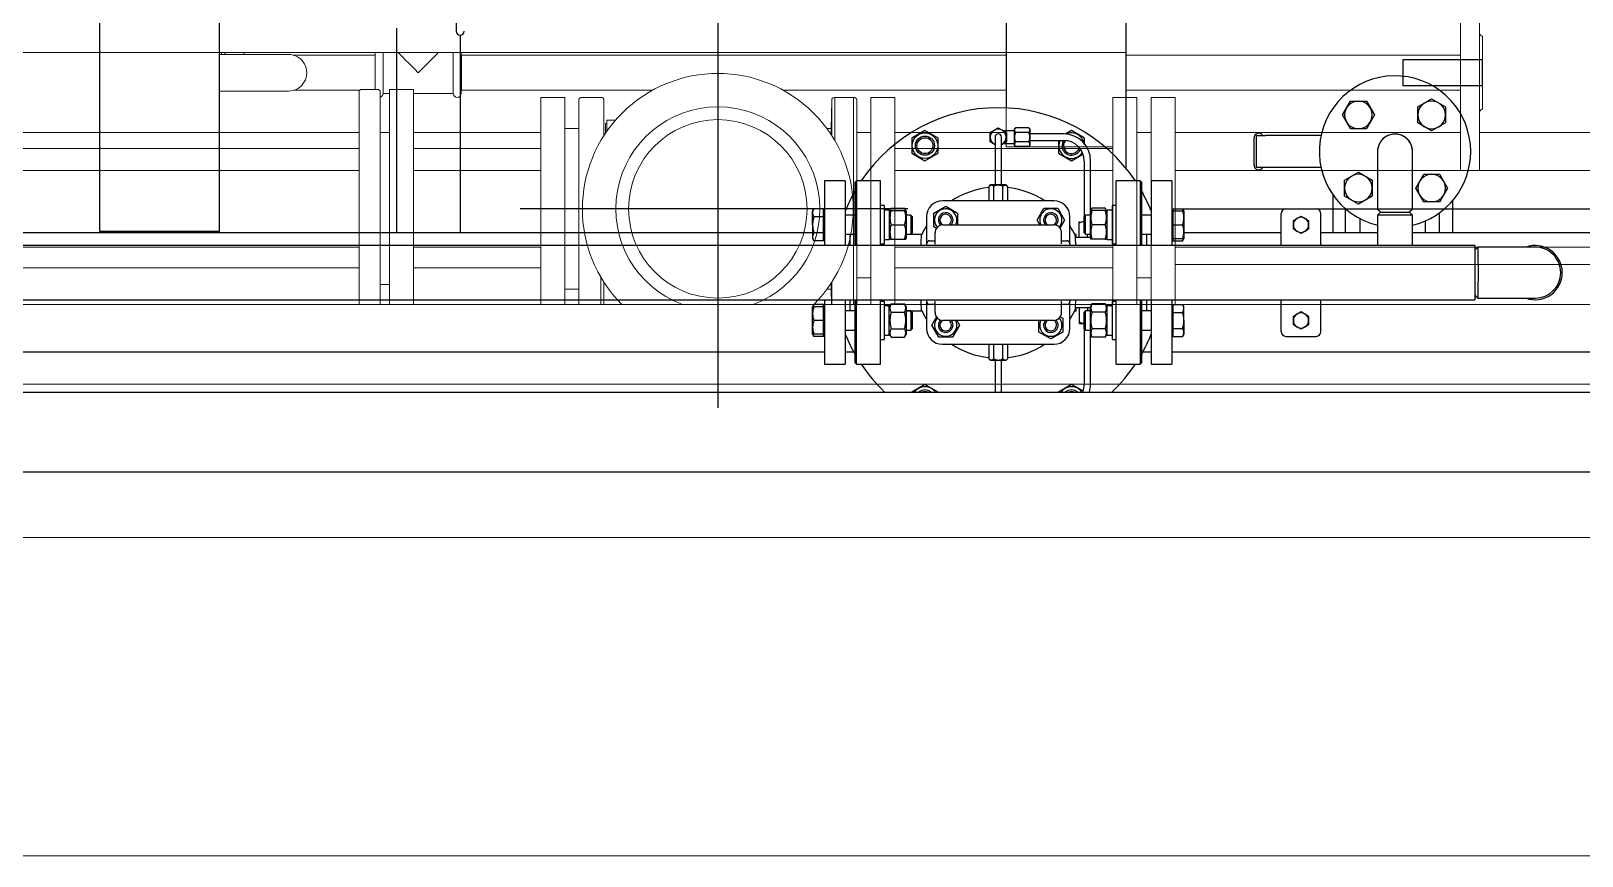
# Model space of a CAD drawing. Extents: x -681219 to -550379, y -242630 to -158199.
# Drawn here: x -642582 to -641609, y -222817 to -222299 of the extents above; entities that cross this region are included whole.
import ezdxf
from ezdxf.lldxf.tags import DXFTag

# ---------------------------------------------------------------- set-up
doc = ezdxf.new("R2010")
doc.units = 0
doc.header["$LTSCALE"] = 1000
doc.linetypes.add('DASHED2', pattern=[9.525, 6.35, -3.175])
doc.layers.get('0').update_dxf_attribs({"linetype": 'CONTINUOUS'})
for name, color, linetype in [('11020100978', 7, 'CONTINUOUS'), ('AAC0603001', 7, 'CONTINUOUS'), ('center', 253, 'CENTER2'), ('FAA01201', 7, 'CONTINUOUS'), ('GAB01201', 7, 'CONTINUOUS'), ('GAE01201', 7, 'CONTINUOUS'), ('GBA02501', 7, 'CONTINUOUS'), ('interface', 251, 'DASHED2'), ('JX00003859', 7, 'CONTINUOUS'), ('MYGL00710003', 7, 'CONTINUOUS'), ('MYGL00710020', 7, 'CONTINUOUS'), ('MYGL00710021', 7, 'CONTINUOUS'), ('MYGL00710025', 7, 'CONTINUOUS'), ('MYGL00710040', 7, 'CONTINUOUS'), ('MYGL00710041', 7, 'CONTINUOUS'), ('MYGL011009251', 7, 'CONTINUOUS'), ('MYGL01110016', 7, 'CONTINUOUS'), ('MYGL151001401', 7, 'CONTINUOUS'), ('S01010201512', 7, 'CONTINUOUS'), ('S01021002502', 7, 'CONTINUOUS'), ('S02010101', 7, 'CONTINUOUS'), ('S02010301', 7, 'CONTINUOUS'), ('S02020102', 7, 'CONTINUOUS'), ('S02020303', 7, 'CONTINUOUS')]:
    doc.layers.add(name, color=color, linetype=linetype)
doc.layers.add('famsun', color=7, linetype='CONTINUOUS', lineweight=0)
tags = doc.linetypes.add('CENTER2', pattern=[28.575, 19.05, -3.175, 3.175, -3.175]).pattern_tags.tags
tags[10:11] = [DXFTag(74, 4), DXFTag(75, 0), DXFTag(340, '0'), DXFTag(46, 0.0), DXFTag(50, 0.0), DXFTag(44, 0.0), DXFTag(45, 0.0)]
tags[8:9] = [DXFTag(74, 4), DXFTag(75, 0), DXFTag(340, '0'), DXFTag(46, 0.0), DXFTag(50, 0.0), DXFTag(44, 0.0), DXFTag(45, 0.0)]
tags[6:7] = [DXFTag(74, 4), DXFTag(75, 0), DXFTag(340, '0'), DXFTag(46, 0.0), DXFTag(50, 0.0), DXFTag(44, 0.0), DXFTag(45, 0.0)]
tags[4:5] = [DXFTag(74, 4), DXFTag(75, 0), DXFTag(340, '0'), DXFTag(46, 0.0), DXFTag(50, 0.0), DXFTag(44, 0.0), DXFTag(45, 0.0)]

# ---------------------------------------------------------------- blocks, each defined once
blk = doc.blocks.new('MYGL007B0001XY_A-MYGL165_1_V_1', base_point=(16242.13, -1235.9))
at = {"color": 0, "linetype": 'ByBlock', "lineweight": -2}
for p, q in [((14640.13, -1541.9), (14640.13, -1432.9)), ((14652.13, -1541.9), (14652.13, -1432.9)), ((14862.13, -1467.83), (14862.13, -1445.83)), ((14638.13, -1503.4), (14638.13, -1457.4)), ((14862.13, -1469.4), (14652.13, -1469.4)), ((14862.13, -1495.9), (14862.13, -1467.83)), ((14862.13, -1467.83), (16040.13, -1467.83)), ((14937.13, -1526.9), (14937.13, -1467.83)), ((15279.13, -1469.4), (14937.13, -1469.4)), ((15278.93, -1469.4), (15278.93, -1491.4)), ((15279.13, -1493.4), (15279.13, -1467.83)), ((15284.13, -1467.83), (15284.13, -1493.4)), ((15328.13, -1493.4), (15328.13, -1467.83)), ((15333.13, -1490.9), (15333.13, -1467.83)), ((15384.92, -1469.4), (15333.13, -1469.4)), ((15431.13, -1468.99), (15387.63, -1468.99)), ((15415.63, -1467.83), (15415.63, -1468.99)), ((15427.63, -1467.83), (15427.63, -1468.99)), ((15429.63, -1468.99), (15429.63, -1468.11)), ((15429.63, -1468.11), (15429.63, -1468.99)), ((15279.13, -1470.93), (15278.93, -1470.93)), ((14652.13, -1491.4), (14862.13, -1491.4)), ((14831.13, -1625.9), (14831.13, -1495.9)), ((14846.13, -1495.9), (14831.13, -1495.9)), ((14846.13, -1625.9), (14846.13, -1495.9)), ((14855.13, -1495.9), (14855.13, -1625.9)), ((14870.13, -1495.9), (14855.13, -1495.9)), ((14870.13, -1495.9), (14870.13, -1625.9)), ((14937.13, -1491.4), (15077.21, -1491.4)), ((15007.13, -1625.9), (15007.13, -1495.9)), ((15022.13, -1495.9), (15007.13, -1495.9)), ((15022.13, -1625.9), (15022.13, -1495.9)), ((15030.93, -1497.53), (15030.93, -1625.9)), ((15032.89, -1625.9), (15032.89, -1495.9)), ((15044.66, -1495.9), (15032.89, -1495.9)), ((15044.66, -1523.14), (15044.66, -1495.9)), ((15046.66, -1519.88), (15046.66, -1497.86)), ((15046.97, -1515.54), (15046.66, -1497.86)), ((15159.05, -1491.4), (15279.13, -1491.4)), ((15189.6, -1497.86), (15189.6, -1519.88)), ((15203.36, -1495.9), (15191.59, -1495.9)), ((15205.33, -1625.9), (15205.33, -1497.53)), ((15214.13, -1495.9), (15214.13, -1625.9)), ((15229.13, -1495.9), (15214.13, -1495.9)), ((15229.13, -1495.9), (15229.13, -1625.9)), ((15279.13, -1489.86), (15278.93, -1489.86)), ((15284.13, -1493.4), (15309.13, -1493.4)), ((15309.13, -1625.9), (15309.13, -1490.9)), ((15324.13, -1490.9), (15309.13, -1490.9)), ((15324.13, -1625.9), (15324.13, -1490.9)), ((15324.13, -1493.4), (15328.13, -1493.4)), ((15331.13, -1490.9), (15330.13, -1491.9)), ((15330.13, -1491.9), (15330.13, -1625.9)), ((15342.13, -1490.9), (15331.13, -1490.9)), ((15343.13, -1491.9), (15342.13, -1490.9)), ((15342.63, -1491.4), (15384.3, -1491.4)), ((15343.13, -1625.9), (15343.13, -1491.9)), ((15387.63, -1491.99), (15431.13, -1491.99)), ((14640.13, -1517.9), (14502.13, -1517.9)), ((14831.13, -1517.9), (14652.13, -1517.9)), ((14855.13, -1517.9), (14846.13, -1517.9)), ((15007.13, -1517.9), (14937.13, -1517.9)), ((15030.93, -1517.9), (15022.13, -1517.9)), ((15046.93, -1519.47), (15046.93, -1515.54)), ((15049.65, -1515.54), (15046.93, -1515.54)), ((15187.8, -1510.17), (15182.31, -1510.17)), ((15187.8, -1516.85), (15187.55, -1516.85)), ((15187.8, -1517.2), (15187.8, -1510.17)), ((15188.6, -1512.29), (15187.8, -1512.29)), ((15188.6, -1512.29), (15188.6, -1518.37)), ((15214.13, -1515.54), (15205.33, -1515.54)), ((15309.13, -1517.9), (15229.13, -1517.9)), ((15330.13, -1517.9), (15324.13, -1517.9)), ((15940.63, -1517.9), (15343.13, -1517.9)), ((14870.13, -1526.9), (14937.13, -1526.9)), ((15007.13, -1527.9), (14870.13, -1527.9)), ((15309.13, -1527.9), (15229.13, -1527.9)), ((15940.63, -1527.9), (15343.13, -1527.9)), ((14831.13, -1541.9), (14502.13, -1541.9)), ((15007.13, -1541.9), (14870.13, -1541.9)), ((15309.13, -1541.9), (15229.13, -1541.9)), ((15940.63, -1541.9), (15343.13, -1541.9)), ((14502.13, -1589.9), (14831.13, -1589.9)), ((14870.13, -1589.9), (15007.13, -1589.9)), ((15229.13, -1589.9), (15309.13, -1589.9)), ((15343.13, -1589.9), (15929.29, -1589.9)), ((14502.13, -1600.9), (14831.13, -1600.9)), ((15007.13, -1602.9), (14870.13, -1602.9)), ((15309.13, -1602.9), (15229.13, -1602.9)), ((15928.63, -1602.9), (15343.13, -1602.9)), ((14846.13, -1609.25), (14855.13, -1609.25)), ((15022.13, -1609.25), (15030.93, -1609.25)), ((15046.66, -1625.9), (15046.66, -1611.91)), ((15046.93, -1616.25), (15046.93, -1612.32)), ((15189.6, -1611.91), (15189.6, -1625.9)), ((15191.59, -1608.65), (15191.59, -1625.9)), ((15324.13, -1613.29), (15330.13, -1613.29)), ((15046.8, -1625.9), (15046.97, -1616.25)), ((15046.93, -1616.25), (15049.65, -1616.25)), ((15205.33, -1616.25), (15214.13, -1616.25)), ((14502.13, -1625.9), (17982.13, -1625.9)), ((14502.13, -1675.9), (17982.13, -1675.9))]:
    blk.add_line(p, q, dxfattribs=at)
blk.add_circle((15118.13, -1565.9), 56, dxfattribs=at)
for centre, radius, start, end in [((14638.13, -1455.4), 2, 270, 0), ((15387.63, -1480.49), 11.5, 89.99998, 270.00002), ((15118.13, -1565.9), 85, 315.09913, 224.90087), ((15032.89, -1497.9), 2, 90, 169.3261), ((15044.66, -1497.9), 2, 1, 90), ((15191.59, -1497.9), 2, 90, 179), ((15203.36, -1497.9), 2, 10.6739, 90), ((15281.63, -1493.4), 2.5, 180, 0), ((15330.63, -1493.4), 2.5, 180, 258.46304), ((14638.13, -1505.4), 2, 0, 90), ((15118.13, -1565.9), 64, 290.36413, 249.63586)]:
    blk.add_arc(centre, radius, start, end, dxfattribs=at)
for major_axis, start_param, end_param in [((13, -13), 3.398897, 4.712913), ((-13, -13), 1.570272, 2.884288)]:
    blk.add_ellipse((15306.13, -1480.4), major_axis=major_axis, ratio=0.000524, start_param=start_param, end_param=end_param, dxfattribs=at)
at = {"layer": 'center', "ltscale": 1.708984}
for p, q in [((15118.13, -1446.62), (15118.13, -1690.79)), ((14998.81, -1565.9), (15242.1, -1565.9))]:
    blk.add_line(p, q, dxfattribs=at)
at = {"layer": 'center', "ltscale": 2.741907}
blk.add_line((14831.13, -1565.9), (14439.38, -1565.9), dxfattribs=at)
at = {"layer": 'interface', "ltscale": 0.367437}
blk.add_lwpolyline([(14638.13, -1472.4), (14688.13, -1472.4), (14688.13, -1488.4), (14638.13, -1488.4)], close=True, dxfattribs=at)
blk = doc.blocks.new('SJGL165-F')
at = {"layer": '11020100978', "color": 7, "linetype": 'Continuous'}
for p, q in [((21000.39, -4941.87), (21005.39, -4933.2)), ((21005.39, -4933.2), (21010.4, -4933.2)), ((21010.4, -4933.2), (21015.41, -4933.2)), ((21015.41, -4933.2), (21020.42, -4941.87)), ((21047.69, -4936.86), (21056.36, -4931.86)), ((21056.36, -4931.86), (21065.04, -4936.86)), ((21005.39, -4950.54), (21000.39, -4941.87)), ((21020.42, -4941.87), (21015.41, -4950.54)), ((21047.69, -4941.87), (21047.69, -4936.86)), ((21047.69, -4946.88), (21047.69, -4941.87)), ((21065.04, -4936.86), (21065.04, -4941.87)), ((21065.04, -4941.87), (21065.04, -4946.88)), ((21010.4, -4950.54), (21005.39, -4950.54)), ((21015.41, -4950.54), (21010.4, -4950.54)), ((21056.36, -4951.89), (21047.69, -4946.88)), ((21065.04, -4946.88), (21056.36, -4951.89)), ((21001.73, -4982.83), (21010.4, -4977.82)), ((21001.73, -4987.83), (21001.73, -4982.83)), ((21010.4, -4977.82), (21019.07, -4982.83)), ((21019.07, -4982.83), (21019.07, -4987.83)), ((21046.35, -4987.83), (21051.36, -4979.16)), ((21051.36, -4979.16), (21056.36, -4979.16)), ((21056.36, -4979.16), (21061.37, -4979.16)), ((21061.37, -4979.16), (21066.38, -4987.83)), ((21001.73, -4992.84), (21001.73, -4987.83)), ((21010.4, -4997.85), (21001.73, -4992.84)), ((21019.07, -4992.84), (21010.4, -4997.85)), ((21019.07, -4987.83), (21019.07, -4992.84)), ((21051.36, -4996.51), (21046.35, -4987.83)), ((21066.38, -4987.83), (21061.37, -4996.51)), ((20668.66, -5000.79), (20667.88, -5002.13)), ((20667.88, -5010.8), (20667.88, -5002.13)), ((20674.78, -5000.79), (20668.66, -5000.79)), ((20674.78, -5005.79), (20674.78, -5000.79)), ((20675.38, -5002.5), (20674.78, -5002.5)), ((20893.98, -5002.5), (20893.38, -5002.5)), ((20893.98, -5000.79), (20900.11, -5000.79)), ((20893.98, -5000.79), (20893.98, -5002.13)), ((20893.98, -5002.13), (20900.11, -5002.13)), ((20893.98, -5002.13), (20893.98, -5010.8)), ((20900.88, -5002.13), (20900.11, -5000.79)), ((20900.11, -5002.13), (20900.88, -5002.13)), ((20900.88, -5002.13), (20900.88, -5019.47)), ((21056.36, -4996.51), (21051.36, -4996.51)), ((21061.37, -4996.51), (21056.36, -4996.51)), ((20667.88, -5010.8), (20667.88, -5019.47)), ((20674.78, -5005.79), (20668.66, -5005.79)), ((20674.78, -5015.81), (20674.78, -5005.79)), ((20694.38, -5004.8), (20688.38, -5004.8)), ((20729.54, -5004.8), (20726.78, -5004.8)), ((20729.54, -5004.8), (20729.54, -5016.8)), ((20730.38, -5005.64), (20729.54, -5004.8)), ((20730.38, -5005.64), (20730.38, -5015.96)), ((20839.22, -5004.8), (20838.38, -5005.64)), ((20838.38, -5015.96), (20838.38, -5005.64)), ((20839.22, -5016.8), (20839.22, -5004.8)), ((20841.98, -5004.8), (20839.22, -5004.8)), ((20880.38, -5004.8), (20874.38, -5004.8)), ((20893.98, -5010.8), (20900.11, -5010.8)), ((20893.98, -5010.8), (20893.98, -5019.47)), ((20667.88, -5019.47), (20668.66, -5020.82)), ((20674.78, -5015.81), (20668.66, -5015.81)), ((20674.78, -5020.82), (20668.66, -5020.82)), ((20674.78, -5020.82), (20674.78, -5015.81)), ((20674.78, -5019.1), (20675.38, -5019.1)), ((20688.38, -5016.8), (20694.38, -5016.8)), ((20726.78, -5016.8), (20729.54, -5016.8)), ((20729.54, -5016.8), (20730.38, -5015.96)), ((20838.38, -5015.96), (20839.22, -5016.8)), ((20839.22, -5016.8), (20841.98, -5016.8)), ((20874.38, -5016.8), (20880.38, -5016.8)), ((20893.38, -5019.1), (20893.98, -5019.1)), ((20893.98, -5019.47), (20893.98, -5020.82)), ((20893.98, -5019.47), (20900.11, -5019.47)), ((20893.98, -5020.82), (20900.11, -5020.82)), ((20900.11, -5020.82), (20900.88, -5019.47)), ((20900.88, -5019.47), (20900.11, -5019.47)), ((20668.66, -5060.89), (20667.88, -5062.23)), ((20674.78, -5060.89), (20668.66, -5060.89)), ((20674.78, -5062.23), (20674.78, -5060.89)), ((20893.98, -5060.89), (20900.11, -5060.89)), ((20893.98, -5060.89), (20893.98, -5065.9)), ((20900.88, -5062.23), (20900.11, -5060.89)), ((20667.88, -5079.58), (20667.88, -5062.23)), ((20667.88, -5062.23), (20668.66, -5062.23)), ((20674.78, -5062.23), (20668.66, -5062.23)), ((20674.78, -5070.9), (20668.66, -5070.9)), ((20674.78, -5070.9), (20674.78, -5062.23)), ((20675.38, -5062.6), (20674.78, -5062.6)), ((20674.78, -5079.58), (20674.78, -5070.9)), ((20694.38, -5064.9), (20688.38, -5064.9)), ((20729.54, -5064.9), (20726.78, -5064.9)), ((20729.54, -5064.9), (20729.54, -5076.9)), ((20730.38, -5065.74), (20729.54, -5064.9)), ((20730.38, -5065.74), (20730.38, -5076.06)), ((20839.22, -5064.9), (20838.38, -5065.74)), ((20838.38, -5076.06), (20838.38, -5065.74)), ((20839.22, -5076.9), (20839.22, -5064.9)), ((20841.98, -5064.9), (20839.22, -5064.9)), ((20880.38, -5064.9), (20874.38, -5064.9)), ((20893.98, -5062.6), (20893.38, -5062.6)), ((20893.98, -5065.9), (20900.11, -5065.9)), ((20893.98, -5065.9), (20893.98, -5075.91)), ((20900.88, -5070.9), (20900.88, -5062.23)), ((20900.88, -5070.9), (20900.88, -5079.58)), ((20668.66, -5079.58), (20667.88, -5079.58)), ((20667.88, -5079.58), (20668.66, -5080.92)), ((20674.78, -5079.58), (20668.66, -5079.58)), ((20674.78, -5080.92), (20668.66, -5080.92)), ((20674.78, -5079.2), (20675.38, -5079.2)), ((20674.78, -5080.92), (20674.78, -5079.58)), ((20688.38, -5076.9), (20694.38, -5076.9)), ((20726.78, -5076.9), (20729.54, -5076.9)), ((20729.54, -5076.9), (20730.38, -5076.06)), ((20838.38, -5076.06), (20839.22, -5076.9)), ((20839.22, -5076.9), (20841.98, -5076.9)), ((20874.38, -5076.9), (20880.38, -5076.9)), ((20893.38, -5079.2), (20893.98, -5079.2)), ((20893.98, -5075.91), (20900.11, -5075.91)), ((20893.98, -5075.91), (20893.98, -5080.92)), ((20893.98, -5080.92), (20900.11, -5080.92)), ((20900.11, -5080.92), (20900.88, -5079.58))]:
    blk.add_line(p, q, dxfattribs=at)
for centre, radius, start, end in [((21010.4, -4941.87), 8.67, 90, 270), ((21010.4, -4941.87), 8.67, 270, 90), ((21056.36, -4941.87), 8.67, 0, 180), ((21056.36, -4941.87), 8.67, 180, 0), ((21010.4, -4987.83), 8.67, 0, 180), ((21056.36, -4987.83), 8.67, 90, 270), ((21056.36, -4987.83), 8.67, 270, 90), ((21010.4, -4987.83), 8.67, 180, 0), ((20672.37, -5003.29), 4.48, 146.0398, 213.95729), ((20896.39, -5003.29), 4.48, 15.21847, 33.96005), ((20888.25, -5006.46), 12.63, 339.91441, 20.08391), ((20888.25, -5015.14), 12.63, 339.91615, 20.08553), ((20672.37, -5018.31), 4.48, 146.04286, 213.96005), ((20896.39, -5018.31), 4.48, 326.0398, 344.72262), ((20672.37, -5063.39), 4.48, 146.0398, 164.72262), ((20896.39, -5063.39), 4.48, 326.04286, 33.96005), ((20680.52, -5066.57), 12.63, 159.91615, 200.08553), ((20680.52, -5075.24), 12.63, 159.91441, 200.08391), ((20672.37, -5078.42), 4.48, 195.21847, 213.96005), ((20896.39, -5078.42), 4.48, 326.0398, 33.95729)]:
    blk.add_arc(centre, radius, start, end, dxfattribs=at)
for points in [[(20668.66, -5005.79), (20668.42, -5006.6), (20668.23, -5007.42), (20667.96, -5009.1), (20667.88, -5009.95), (20667.88, -5010.8)], [(20667.88, -5010.8), (20667.88, -5011.65), (20667.96, -5012.49), (20668.22, -5014.16), (20668.42, -5014.99), (20668.66, -5015.81)], [(20900.88, -5070.9), (20900.88, -5070.06), (20900.81, -5069.2), (20900.54, -5067.53), (20900.34, -5066.71), (20900.11, -5065.9)], [(20900.11, -5075.91), (20900.34, -5075.1), (20900.54, -5074.26), (20900.81, -5072.59), (20900.88, -5071.75), (20900.88, -5070.9)]]:
    blk.add_open_spline(points, degree=3, knots=[0, 0, 0, 0, 0.5, 0.5, 1, 1, 1, 1], dxfattribs=at)
at = {"layer": 'AAC0603001', "color": 7, "linetype": 'Continuous'}
for p, q in [((20969.6, -5008.09), (20974.38, -5005.33)), ((20969.6, -5010.85), (20969.6, -5008.09)), ((20969.6, -5013.61), (20969.6, -5010.85)), ((20974.38, -5005.33), (20979.17, -5008.09)), ((20979.17, -5008.09), (20979.17, -5010.85)), ((20979.17, -5010.85), (20979.17, -5013.61)), ((20974.38, -5016.38), (20969.6, -5013.61)), ((20979.17, -5013.61), (20974.38, -5016.38)), ((20969.6, -5068.09), (20974.38, -5065.33)), ((20969.6, -5070.85), (20969.6, -5068.09)), ((20969.6, -5073.61), (20969.6, -5070.85)), ((20974.38, -5065.33), (20979.17, -5068.09)), ((20979.17, -5068.09), (20979.17, -5070.85)), ((20979.17, -5070.85), (20979.17, -5073.61)), ((20974.38, -5076.38), (20969.6, -5073.61)), ((20979.17, -5073.61), (20974.38, -5076.38))]:
    blk.add_line(p, q, dxfattribs=at)
for centre, start, end in [((20974.38, -5010.85), 0, 180), ((20974.38, -5010.85), 180, 0), ((20974.38, -5070.85), 0, 180), ((20974.38, -5070.85), 180, 0)]:
    blk.add_arc(centre, 4.78, start, end, dxfattribs=at)
at = {"layer": 'FAA01201', "color": 7, "linetype": 'Continuous'}
for p, q in [((20716.39, -5001.8), (20715.98, -5002.5)), ((20717.19, -5000.41), (20716.39, -5001.8)), ((20717.19, -5001.8), (20716.39, -5001.8)), ((20717.19, -5000.41), (20725.57, -5000.41)), ((20717.19, -5001.8), (20725.57, -5001.8)), ((20726.38, -5001.8), (20725.57, -5000.41)), ((20725.57, -5001.8), (20726.38, -5001.8)), ((20726.78, -5002.5), (20726.38, -5001.8)), ((20726.78, -5019.1), (20726.78, -5002.5)), ((20842.39, -5001.8), (20841.98, -5002.5)), ((20841.98, -5002.5), (20841.98, -5019.1)), ((20843.19, -5000.41), (20842.39, -5001.8)), ((20843.19, -5001.8), (20842.39, -5001.8)), ((20851.57, -5000.41), (20843.19, -5000.41)), ((20851.57, -5001.8), (20843.19, -5001.8)), ((20852.38, -5001.8), (20851.57, -5000.41)), ((20851.57, -5001.8), (20852.38, -5001.8)), ((20852.78, -5002.5), (20852.38, -5001.8)), ((20717.19, -5010.8), (20725.57, -5010.8)), ((20851.57, -5010.8), (20843.19, -5010.8)), ((20715.98, -5019.1), (20716.39, -5019.8)), ((20716.39, -5019.8), (20717.19, -5019.8)), ((20717.19, -5019.8), (20725.57, -5019.8)), ((20725.57, -5019.8), (20726.38, -5019.8)), ((20726.38, -5019.8), (20726.78, -5019.1)), ((20841.98, -5019.1), (20842.39, -5019.8)), ((20843.19, -5019.8), (20842.39, -5019.8)), ((20851.57, -5019.8), (20843.19, -5019.8)), ((20851.57, -5019.8), (20852.38, -5019.8)), ((20852.38, -5019.8), (20852.78, -5019.1)), ((20717.19, -5060.51), (20715.98, -5062.6)), ((20717.19, -5060.51), (20725.57, -5060.51)), ((20726.78, -5062.6), (20725.57, -5060.51)), ((20843.19, -5060.51), (20841.98, -5062.6)), ((20851.57, -5060.51), (20843.19, -5060.51)), ((20852.78, -5062.6), (20851.57, -5060.51)), ((20717.19, -5065.71), (20725.57, -5065.71)), ((20726.78, -5079.2), (20726.78, -5062.6)), ((20841.98, -5062.6), (20841.98, -5079.2)), ((20851.57, -5065.71), (20843.19, -5065.71)), ((20715.98, -5079.2), (20717.19, -5081.3)), ((20717.19, -5076.1), (20725.57, -5076.1)), ((20725.57, -5081.3), (20726.78, -5079.2)), ((20841.98, -5079.2), (20843.19, -5081.3)), ((20851.57, -5076.1), (20843.19, -5076.1)), ((20851.57, -5081.3), (20852.78, -5079.2)), ((20717.19, -5081.3), (20725.57, -5081.3)), ((20851.57, -5081.3), (20843.19, -5081.3))]:
    blk.add_line(p, q, dxfattribs=at)
for centre, radius, start, end in [((20729.5, -5006.3), 13.1, 159.91615, 200.08553), ((20721.05, -5003.01), 4.65, 146.0398, 167.32467), ((20721.72, -5003.01), 4.65, 15.21847, 33.96005), ((20713.27, -5006.3), 13.1, 339.91441, 20.08391), ((20855.5, -5006.3), 13.1, 159.91615, 200.08553), ((20847.05, -5003.01), 4.65, 146.0398, 167.32467), ((20847.72, -5003.01), 4.65, 15.21847, 33.96005), ((20839.27, -5006.3), 13.1, 339.91441, 20.08391), ((20729.5, -5015.3), 13.1, 159.91441, 200.08391), ((20713.27, -5015.3), 13.1, 339.91615, 20.08553), ((20855.5, -5015.3), 13.1, 159.91441, 200.08391), ((20839.27, -5015.3), 13.1, 339.91615, 20.08553), ((20721.05, -5063.11), 4.65, 146.0398, 213.95729), ((20721.72, -5063.11), 4.65, 326.04286, 33.96005), ((20847.05, -5063.11), 4.65, 146.0398, 213.95729), ((20847.72, -5063.11), 4.65, 326.04286, 33.96005), ((20721.05, -5078.7), 4.65, 146.04286, 213.96005), ((20721.72, -5078.7), 4.65, 326.0398, 33.95729), ((20847.05, -5078.7), 4.65, 146.04286, 213.96005), ((20847.72, -5078.7), 4.65, 326.0398, 33.95729)]:
    blk.add_arc(centre, radius, start, end, dxfattribs=at)
for points, knots in [([(20717.19, -5065.71), (20716.95, -5066.55), (20716.75, -5067.4), (20716.53, -5068.7), (20716.48, -5069.14), (20716.41, -5070.02), (20716.39, -5070.46), (20716.39, -5071.78), (20716.46, -5072.65), (20716.74, -5074.39), (20716.95, -5075.26), (20717.19, -5076.1)], [0, 0, 0, 0, 0.25, 0.25, 0.375, 0.375, 0.5, 0.5, 0.75, 0.75, 1, 1, 1, 1]), ([(20725.57, -5076.1), (20725.82, -5075.26), (20726.02, -5074.39), (20726.3, -5072.65), (20726.38, -5071.78), (20726.38, -5070.46), (20726.36, -5070.02), (20726.29, -5069.14), (20726.23, -5068.7), (20726.02, -5067.4), (20725.82, -5066.55), (20725.57, -5065.71)], [0, 0, 0, 0, 0.25, 0.25, 0.5, 0.5, 0.625, 0.625, 0.75, 0.75, 1, 1, 1, 1]), ([(20843.19, -5065.71), (20842.95, -5066.55), (20842.75, -5067.4), (20842.53, -5068.7), (20842.48, -5069.14), (20842.41, -5070.02), (20842.39, -5070.46), (20842.39, -5071.78), (20842.46, -5072.65), (20842.74, -5074.39), (20842.95, -5075.26), (20843.19, -5076.1)], [0, 0, 0, 0, 0.25, 0.25, 0.375, 0.375, 0.5, 0.5, 0.75, 0.75, 1, 1, 1, 1]), ([(20851.57, -5076.1), (20851.82, -5075.26), (20852.02, -5074.39), (20852.3, -5072.65), (20852.38, -5071.78), (20852.38, -5070.46), (20852.36, -5070.02), (20852.29, -5069.14), (20852.23, -5068.7), (20852.02, -5067.4), (20851.82, -5066.55), (20851.57, -5065.71)], [0, 0, 0, 0, 0.25, 0.25, 0.5, 0.5, 0.625, 0.625, 0.75, 0.75, 1, 1, 1, 1])]:
    blk.add_open_spline(points, degree=3, knots=knots, dxfattribs=at)
at = {"layer": 'GAB01201', "color": 7, "linetype": 'Continuous'}
for p, q in [((20712.88, -4998.8), (20710.38, -4998.8)), ((20712.88, -5022.8), (20712.88, -4998.8)), ((20855.88, -4998.8), (20855.88, -5022.8)), ((20858.38, -4998.8), (20855.88, -4998.8)), ((20710.38, -5022.8), (20712.88, -5022.8)), ((20855.88, -5022.8), (20858.38, -5022.8)), ((20712.88, -5058.9), (20710.38, -5058.9)), ((20712.88, -5082.9), (20712.88, -5058.9)), ((20855.88, -5058.9), (20855.88, -5082.9)), ((20858.38, -5058.9), (20855.88, -5058.9)), ((20710.38, -5082.9), (20712.88, -5082.9)), ((20855.88, -5082.9), (20858.38, -5082.9))]:
    blk.add_line(p, q, dxfattribs=at)
at = {"layer": 'GAE01201', "color": 7, "linetype": 'Continuous'}
for p, q in [((20715.98, -5001.6), (20712.88, -5001.6)), ((20715.98, -5001.6), (20715.98, -5020)), ((20852.78, -5020), (20852.78, -5001.6)), ((20855.88, -5001.6), (20852.78, -5001.6)), ((20712.88, -5020), (20715.98, -5020)), ((20852.78, -5020), (20855.88, -5020)), ((20713.34, -5061.7), (20712.88, -5061.7)), ((20715.98, -5061.7), (20715.53, -5061.7)), ((20715.98, -5061.72), (20715.98, -5061.7)), ((20715.98, -5061.72), (20715.98, -5062.09)), ((20715.98, -5080.1), (20715.98, -5062.09)), ((20852.78, -5080.1), (20852.78, -5061.7)), ((20853.24, -5061.7), (20852.78, -5061.7)), ((20855.88, -5061.7), (20855.43, -5061.7)), ((20712.88, -5080.1), (20715.98, -5080.1)), ((20852.78, -5080.1), (20855.88, -5080.1))]:
    blk.add_line(p, q, dxfattribs=at)
for centre, start, end in [((20713.34, -5070.9), 73.28505, 90), ((20715.53, -5070.9), 87.17153, 96.84202), ((20853.24, -5070.9), 73.28505, 90), ((20855.43, -5070.9), 87.17153, 96.84202)]:
    blk.add_arc(centre, 9.2, start, end, dxfattribs=at)
at = {"layer": 'GBA02501', "color": 7, "linetype": 'Continuous'}
for p, q in [((20691.38, -5023.85), (20691.38, -5016.8)), ((20691.38, -5064.81), (20691.38, -5057.85))]:
    blk.add_line(p, q, dxfattribs=at)
at = {"layer": 'JX00003859', "color": 7, "linetype": 'Continuous'}
for p, q in [((21022.38, -4964.91), (21022.38, -5000.86)), ((21044.38, -5000.84), (21044.38, -4964.91)), ((21024.38, -5002.85), (21042.38, -5002.85)), ((21024.38, -5002.85), (21042.38, -5002.85)), ((21022.38, -5004.87), (21022.38, -5023.85)), ((21044.38, -5023.85), (21044.38, -5004.85))]:
    blk.add_line(p, q, dxfattribs=at)
blk.add_arc((21033.38, -4964.91), 11, 0.34408, 181.22844, dxfattribs=at)
for points, knots in [([(21022.38, -5000.85), (21022.38, -5000.85), (21022.37, -5000.84), (21022.87, -5000.83), (21024.86, -5000.79), (21027.18, -5000.78), (21029.09, -5000.77), (21031.17, -5000.77), (21034.01, -5000.77), (21037.58, -5000.77), (21041.25, -5000.78), (21043.77, -5000.81), (21044.37, -5000.84), (21044.38, -5000.85)], [0.4977009, 0.4977009, 0.4977009, 0.4977009, 0.4998544, 0.5563683, 0.6247511, 0.6559014, 0.687489, 0.7189922, 0.750173, 0.8113185, 0.8733348, 0.9362286, 1, 1, 1, 1]), ([(21044.38, -5004.85), (21044.35, -5004.83), (21043.76, -5004.8), (21041.34, -5004.76), (21038.27, -5004.73), (21035.52, -5004.72), (21032.75, -5004.71), (21029.16, -5004.72), (21025.43, -5004.76), (21023.29, -5004.8), (21022.54, -5004.83), (21022.41, -5004.84), (21022.39, -5004.85)], [0.5016958, 0.5016958, 0.5016958, 0.5016958, 0.5620355, 0.6242477, 0.6864173, 0.7183732, 0.7489226, 0.8069113, 0.8743347, 0.9370452, 0.9719517, 0.9932853, 0.9932853, 0.9932853, 0.9932853])]:
    blk.add_open_spline(points, degree=3, knots=knots, dxfattribs=at)
for points in [[(21022.38, -5000.85), (21023.05, -5001.52), (21023.72, -5002.19), (21024.38, -5002.85)], [(21024.38, -5002.85), (21023.72, -5003.52), (21023.05, -5004.19), (21022.38, -5004.85)], [(21042.38, -5002.85), (21043.05, -5002.19), (21043.72, -5001.52), (21044.38, -5000.85)], [(21044.38, -5004.85), (21043.72, -5004.19), (21043.05, -5003.52), (21042.38, -5002.85)]]:
    blk.add_open_spline(points, degree=3, dxfattribs=at)
at = {"layer": 'MYGL00710003', "color": 7, "linetype": 'Continuous'}
for p, q in [((17744.38, -5115.85), (21224.38, -5115.85)), ((17744.38, -5165.85), (21224.38, -5165.85))]:
    blk.add_line(p, q, dxfattribs=at)
at = {"layer": 'MYGL00710020', "color": 7, "linetype": 'Continuous'}
for p, q in [((20789.38, -4460.92), (20789.38, -4937.47)), ((20864.38, -4564.46), (20864.38, -4975.18)), ((20220.38, -4807.35), (20220.38, -5014.85)), ((20295.38, -4807.35), (20295.38, -5014.85)), ((20220.38, -5014.85), (20295.38, -5014.85)), ((20288.38, -5014.85), (20288.38, -5015.85)), ((20295.38, -5014.85), (20295.38, -5015.85))]:
    blk.add_line(p, q, dxfattribs=at)
at = {"layer": 'MYGL00710021', "color": 7, "linetype": 'Continuous'}
for p, q in [((20667.88, -5015.85), (20100.88, -5015.85)), ((20961.88, -5015.85), (20900.88, -5015.85)), ((21022.38, -5015.85), (20986.88, -5015.85)), ((21224.38, -5015.85), (21044.38, -5015.85)), ((20675.38, -5090.85), (20093.38, -5090.85)), ((20693.76, -5090.85), (20688.38, -5090.85)), ((20880.38, -5090.85), (20875, -5090.85)), ((21224.38, -5090.85), (20893.38, -5090.85))]:
    blk.add_line(p, q, dxfattribs=at)
at = {"layer": 'MYGL00710025', "color": 7, "linetype": 'Continuous'}
for p, q in [((20964.88, -5000.85), (20983.88, -5000.85)), ((20961.88, -5021.8), (20961.88, -5003.85)), ((20986.88, -5021.8), (20986.88, -5003.85)), ((20961.88, -5023.85), (20961.88, -5021.8)), ((20986.88, -5023.85), (20986.88, -5021.8)), ((20961.88, -5059.9), (20961.88, -5057.85)), ((20961.88, -5077.85), (20961.88, -5059.9)), ((20986.88, -5059.9), (20986.88, -5057.85)), ((20986.88, -5077.85), (20986.88, -5059.9)), ((20964.88, -5080.85), (20983.88, -5080.85))]:
    blk.add_line(p, q, dxfattribs=at)
for centre, start, end in [((20964.88, -5003.85), 90, 180), ((20983.88, -5003.85), 0, 90), ((20964.88, -5077.85), 180, 270), ((20983.88, -5077.85), 270, 0)]:
    blk.add_arc(centre, 3, start, end, dxfattribs=at)
at = {"layer": 'MYGL00710040', "color": 7, "linetype": 'Continuous'}
for p, q in [((21083.38, -5023.85), (20093.38, -5023.85)), ((21083.38, -5023.85), (21083.38, -5057.85)), ((20093.38, -5057.85), (21083.38, -5057.85))]:
    blk.add_line(p, q, dxfattribs=at)
at = {"layer": 'MYGL00710041', "color": 7, "linetype": 'Continuous'}
for start, end in [(0, 109.74992), (250.25008, 0)]:
    blk.add_arc((21121.38, -5040.85), 17, start, end, dxfattribs=at)
at = {"layer": 'MYGL011009251', "color": 7, "linetype": 'Continuous'}
for p, q in [((20994.38, -4991.97), (20994.38, -5015.85)), ((21002.38, -5015.85), (21002.38, -5000.84)), ((21069.38, -4995.84), (21069.38, -5015.85)), ((21011.38, -5006.95), (21011.38, -5015.85)), ((21052.38, -5008.39), (21052.38, -5015.85)), ((21061.38, -5015.85), (21061.38, -5003.22))]:
    blk.add_line(p, q, dxfattribs=at)
at = {"layer": 'MYGL01110016', "color": 7, "linetype": 'Continuous'}
for p, q in [((20406.88, -5015.85), (20406.88, -4887.35)), ((20446.88, -5015.85), (20446.88, -4891.84))]:
    blk.add_line(p, q, dxfattribs=at)
at = {"layer": 'MYGL151001401', "color": 7, "linetype": 'Continuous'}
blk.add_arc((21033.38, -4964.85), 11, 3.65346, 180, dxfattribs=at)
at = {"layer": 'S01010201512', "color": 7, "linetype": 'Continuous'}
for p, q in [((20944.88, -4973.35), (20944.88, -4956.35)), ((20946.38, -4974.85), (20946.38, -4954.85)), ((20946.38, -4954.85), (20952.12, -4954.85)), ((20986.95, -4954.85), (20952.12, -4954.85)), ((20952.12, -4974.85), (20946.38, -4974.85)), ((20986.95, -4974.85), (20952.12, -4974.85))]:
    blk.add_line(p, q, dxfattribs=at)
for centre, start, end in [((20947.88, -4956.35), 30, 180), ((20947.88, -4973.35), 180, 330)]:
    blk.add_arc(centre, 3, start, end, dxfattribs=at)
at = {"layer": 'S01021002502', "color": 7, "linetype": 'Continuous'}
for p, q in [((20738.38, -4951.71), (20730.18, -4956.44)), ((20746.58, -4956.44), (20738.38, -4951.71)), ((20779.28, -4952.91), (20784.38, -4949.96)), ((20779.28, -4958.8), (20779.28, -4952.91)), ((20784.38, -4949.96), (20789.48, -4952.91)), ((20794.38, -4951.85), (20787.65, -4951.85)), ((20789.48, -4952.91), (20789.48, -4958.8)), ((20795.27, -4949.96), (20794.38, -4950.85)), ((20794.38, -4950.85), (20794.38, -4960.85)), ((20803.49, -4949.96), (20795.27, -4949.96)), ((20803.49, -4952.91), (20795.27, -4952.91)), ((20804.38, -4950.85), (20803.49, -4949.96)), ((20804.38, -4960.85), (20804.38, -4950.85)), ((20825.35, -4953.85), (20804.38, -4953.85)), ((20830.38, -4951.71), (20826.42, -4954)), ((20838.58, -4956.44), (20830.38, -4951.71)), ((20730.18, -4956.44), (20730.18, -4965.91)), ((20746.58, -4965.91), (20746.58, -4956.44)), ((20782.39, -4960.59), (20779.28, -4958.8)), ((20782.38, -4955.85), (20782.38, -4970.85)), ((20789.48, -4958.8), (20786.37, -4960.59)), ((20786.38, -4970.85), (20786.38, -4955.85)), ((20787.65, -4959.85), (20794.38, -4959.85)), ((20794.38, -4960.85), (20795.27, -4961.74)), ((20803.49, -4958.8), (20795.27, -4958.8)), ((20803.49, -4961.74), (20795.27, -4961.74)), ((20803.49, -4961.74), (20804.38, -4960.85)), ((20804.38, -4957.85), (20825.35, -4957.85)), ((20822.18, -4957.81), (20822.18, -4965.91)), ((20838.58, -4960.7), (20838.58, -4956.44)), ((20730.18, -4965.91), (20738.38, -4970.65)), ((20738.38, -4970.65), (20746.58, -4965.91)), ((20782.38, -4970.85), (20782.38, -4985.85)), ((20786.38, -4985.85), (20786.38, -4970.85)), ((20822.18, -4965.91), (20830.38, -4970.65)), ((20830.38, -4970.65), (20837.53, -4966.52)), ((20838.35, -4970.85), (20838.35, -5008.85)), ((20842.35, -5001.86), (20842.35, -4970.85)), ((20695.38, -4983.35), (20694.38, -4984.35)), ((20695.38, -5023.85), (20695.38, -4983.35)), ((20710.38, -4983.35), (20695.38, -4983.35)), ((20710.38, -5023.85), (20710.38, -4983.35)), ((20858.38, -5023.85), (20858.38, -4983.35)), ((20873.38, -4983.35), (20858.38, -4983.35)), ((20873.38, -4983.35), (20873.38, -5023.85)), ((20874.38, -4984.35), (20873.38, -4983.35)), ((20694.38, -4984.35), (20694.38, -5023.85)), ((20779.38, -4985.85), (20778.49, -4986.74)), ((20778.49, -4986.74), (20778.49, -4995.85)), ((20789.38, -4985.85), (20779.38, -4985.85)), ((20781.44, -4986.74), (20781.44, -4995.85)), ((20787.33, -4995.85), (20787.33, -4986.74)), ((20790.27, -4986.74), (20789.38, -4985.85)), ((20790.27, -4986.74), (20790.27, -4995.85)), ((20874.38, -5023.85), (20874.38, -4984.35)), ((20743.88, -5003.52), (20751.38, -4999.19)), ((20819.38, -4995.85), (20749.38, -4995.85)), ((20751.38, -4999.19), (20758.88, -5003.52)), ((20808.72, -5007.85), (20813.05, -5000.35)), ((20813.05, -5000.35), (20821.71, -5000.35)), ((20821.71, -5000.35), (20826.04, -5007.85)), ((20739.38, -5005.85), (20739.38, -5022.85)), ((20743.88, -5012.18), (20743.88, -5003.52)), ((20745.68, -5013.22), (20743.88, -5012.18)), ((20749.69, -5010.85), (20758.63, -5010.85)), ((20758.63, -5010.85), (20810.13, -5010.85)), ((20758.88, -5003.52), (20758.88, -5010.9)), ((20810.45, -5010.85), (20808.72, -5007.85)), ((20810.13, -5010.85), (20819.08, -5010.85)), ((20826.04, -5007.85), (20822.93, -5013.24)), ((20829.38, -5022.85), (20829.38, -5005.85)), ((20835.35, -5008.85), (20835.15, -5009.05)), ((20835.15, -5009.85), (20835.15, -5009.05)), ((20835.16, -5009.85), (20835.15, -5009.85)), ((20835.15, -5009.85), (20835.16, -5009.85)), ((20835.15, -5018.85), (20835.15, -5009.85)), ((20835.16, -5018.85), (20835.16, -5009.85)), ((20736.39, -5016.85), (20726.78, -5016.85)), ((20741.41, -5020.85), (20744.65, -5020.85)), ((20744.65, -5015.85), (20744.67, -5015.85)), ((20744.65, -5015.85), (20744.65, -5022.53)), ((20824.09, -5015.85), (20824.12, -5015.85)), ((20824.12, -5022.53), (20824.12, -5015.85)), ((20824.12, -5020.85), (20827.36, -5020.85)), ((20833.22, -5016.85), (20832.37, -5016.85)), ((20833.22, -5018.85), (20833.22, -5016.85)), ((20841.98, -5018.85), (20833.22, -5018.85)), ((20840.35, -5018.85), (20840.35, -5016.8)), ((20840.36, -5018.85), (20840.36, -5016.8)), ((20711.88, -5023.85), (20711.88, -5022.8)), ((20739.38, -5022.85), (20739.38, -5023.85)), ((20829.38, -5022.85), (20829.38, -5023.85)), ((20856.88, -5022.8), (20856.88, -5023.85)), ((20694.38, -5057.85), (20694.38, -5097.35)), ((20695.38, -5098.35), (20695.38, -5057.85)), ((20710.38, -5098.35), (20710.38, -5057.85)), ((20711.88, -5058.9), (20711.88, -5057.85)), ((20739.38, -5057.85), (20739.38, -5058.85)), ((20739.38, -5058.85), (20739.38, -5075.85)), ((20744.65, -5060.85), (20741.41, -5060.85)), ((20744.65, -5059.18), (20744.65, -5065.85)), ((20824.12, -5065.85), (20824.12, -5059.18)), ((20827.36, -5060.85), (20824.12, -5060.85)), ((20829.38, -5057.85), (20829.38, -5058.85)), ((20829.38, -5075.85), (20829.38, -5058.85)), ((20856.88, -5057.85), (20856.88, -5058.9)), ((20858.38, -5098.35), (20858.38, -5057.85)), ((20873.38, -5057.85), (20873.38, -5098.35)), ((20874.38, -5097.35), (20874.38, -5057.85)), ((20726.78, -5064.85), (20736.39, -5064.85)), ((20742.72, -5073.85), (20745.83, -5068.47)), ((20744.67, -5065.85), (20744.65, -5065.85)), ((20758.63, -5070.85), (20749.69, -5070.85)), ((20758.31, -5070.86), (20760.04, -5073.85)), ((20810.13, -5070.85), (20758.63, -5070.85)), ((20809.88, -5078.18), (20809.88, -5070.79)), ((20819.08, -5070.85), (20810.13, -5070.85)), ((20823.08, -5068.48), (20824.88, -5069.52)), ((20824.12, -5065.85), (20824.09, -5065.85)), ((20824.88, -5069.52), (20824.88, -5078.18)), ((20832.37, -5064.85), (20833.22, -5064.85)), ((20833.22, -5064.85), (20833.22, -5062.85)), ((20833.22, -5062.85), (20841.98, -5062.85)), ((20835.15, -5062.85), (20835.15, -5071.85)), ((20835.16, -5062.85), (20835.16, -5071.85)), ((20840.35, -5062.85), (20840.35, -5064.9)), ((20840.36, -5062.85), (20840.36, -5064.9)), ((20747.05, -5081.35), (20742.72, -5073.85)), ((20760.04, -5073.85), (20755.71, -5081.35)), ((20817.38, -5082.51), (20809.88, -5078.18)), ((20824.88, -5078.18), (20817.38, -5082.51)), ((20835.15, -5071.85), (20835.16, -5071.85)), ((20835.15, -5071.85), (20835.15, -5072.65)), ((20835.16, -5071.85), (20835.15, -5071.85)), ((20835.15, -5072.65), (20835.35, -5072.85)), ((20835.35, -5072.85), (20838.35, -5072.85)), ((20838.35, -5072.85), (20838.35, -5110.85)), ((20842.35, -5110.85), (20842.35, -5079.85)), ((20755.71, -5081.35), (20747.05, -5081.35)), ((20749.38, -5085.85), (20819.38, -5085.85)), ((20778.49, -5085.85), (20778.49, -5094.96)), ((20781.44, -5085.85), (20781.44, -5094.96)), ((20787.33, -5094.96), (20787.33, -5085.85)), ((20790.27, -5085.85), (20790.27, -5094.96)), ((20694.38, -5097.35), (20695.38, -5098.35)), ((20695.38, -5098.35), (20710.38, -5098.35)), ((20778.49, -5094.96), (20779.38, -5095.85)), ((20779.38, -5095.85), (20789.38, -5095.85)), ((20782.38, -5095.85), (20782.38, -5110.85)), ((20786.38, -5110.85), (20786.38, -5095.85)), ((20789.38, -5095.85), (20790.27, -5094.96)), ((20858.38, -5098.35), (20873.38, -5098.35)), ((20873.38, -5098.35), (20874.38, -5097.35)), ((20738.38, -5111.06), (20730.18, -5115.79)), ((20746.58, -5115.79), (20738.38, -5111.06)), ((20782.38, -5110.85), (20782.38, -5115.85)), ((20786.38, -5115.85), (20786.38, -5110.85)), ((20830.38, -5111.06), (20822.18, -5115.79)), ((20837.43, -5115.13), (20830.38, -5111.06))]:
    blk.add_line(p, q, dxfattribs=at)
for radius in [8, 6, 5]:
    blk.add_circle((20738.38, -4961.18), radius, dxfattribs=at)
for centre, radius, start, end in [((20784.38, -5040.85), 103.5, 33.74899, 146.25101), ((20784.38, -4955.85), 5, 0, 246.42182), ((20784.38, -4955.85), 2, 0, 180), ((20825.35, -4970.85), 17, 0, 90), ((20830.38, -4961.18), 8, 9.99257, 115.069), ((20784.38, -4955.85), 5, 293.57818, 0), ((20830.38, -4961.18), 8, 155.4361, 327.9645), ((20830.38, -4961.18), 6, 146.33962, 338.72196), ((20825.35, -4970.85), 13, 0, 90), ((20830.38, -4961.18), 5, 139.2161, 345.84548), ((20784.38, -5040.85), 103.5, 150.40815, 158.05396), ((20784.38, -5040.85), 53.68, 96.29828, 123.03936), ((20784.38, -5040.85), 53.68, 56.96064, 83.70172), ((20784.38, -5040.85), 103.5, 21.94604, 29.59185), ((20749.38, -5005.85), 10, 90, 180), ((20751.38, -5007.85), 7, 0, 220.52336), ((20817.38, -5007.85), 7, 0, 205.37693), ((20819.38, -5005.85), 10, 0, 90), ((20784.38, -5040.85), 53.68, 146.96064, 153.7944), ((20751.38, -5007.85), 4.62, 0, 224.82165), ((20751.38, -5007.85), 3.62, 0, 236.28733), ((20751.38, -5007.85), 3.62, 303.99278, 0), ((20751.38, -5007.85), 4.62, 319.48982, 0), ((20751.38, -5007.85), 7, 334.62307, 0), ((20817.38, -5007.85), 4.62, 0, 220.51018), ((20817.38, -5007.85), 3.62, 0, 236.00722), ((20817.38, -5007.85), 3.62, 303.71265, 0), ((20817.38, -5007.85), 4.62, 315.17838, 0), ((20817.38, -5007.85), 7, 319.47663, 0), ((20784.38, -5040.85), 53.68, 26.21262, 33.03936), ((20837.75, -5013.71), 4.65, 82.09904, 123.86798), ((20837.75, -5013.71), 4.65, 85.9996, 123.86798), ((20784.38, -5040.85), 53.68, 206.22394, 213.03936), ((20751.38, -5073.85), 7, 139.47664, 0), ((20751.38, -5073.85), 4.62, 135.17836, 0), ((20751.38, -5073.85), 3.62, 123.71267, 0), ((20751.38, -5073.85), 3.62, 0, 56.00722), ((20751.38, -5073.85), 4.62, 0, 40.51018), ((20751.38, -5073.85), 7, 0, 25.37693), ((20817.38, -5073.85), 7, 154.62307, 0), ((20817.38, -5073.85), 4.62, 139.48982, 0), ((20817.38, -5073.85), 3.62, 123.99278, 0), ((20817.38, -5073.85), 3.62, 0, 56.28735), ((20817.38, -5073.85), 4.62, 0, 44.82163), ((20817.38, -5073.85), 7, 0, 40.52335), ((20784.38, -5040.85), 53.68, 326.96064, 333.8004), ((20784.38, -5040.85), 103.5, 201.94604, 209.59185), ((20749.38, -5075.85), 10, 180, 270), ((20819.38, -5075.85), 10, 270, 0), ((20837.75, -5067.99), 4.65, 236.13202, 277.87466), ((20837.75, -5067.99), 4.65, 236.13202, 277.90096), ((20784.38, -5040.85), 103.5, 330.40815, 338.05396), ((20784.38, -5040.85), 53.68, 236.96064, 263.70172), ((20784.38, -5040.85), 53.68, 276.29828, 303.03936), ((20784.38, -5040.85), 103.5, 213.74899, 226.43872), ((20784.38, -5040.85), 103.5, 313.56128, 326.25101), ((20738.38, -5120.53), 8, 35.753, 144.247), ((20738.38, -5120.53), 6, 51.17424, 128.82576), ((20738.38, -5120.53), 5, 69.20674, 110.79326), ((20830.38, -5120.53), 8, 35.753, 144.247), ((20830.38, -5120.53), 6, 51.17424, 128.82576), ((20830.38, -5120.53), 5, 69.20674, 110.79326), ((20825.35, -5110.85), 13, 337.38014, 0), ((20825.35, -5110.85), 17, 342.89536, 0)]:
    blk.add_arc(centre, radius, start, end, dxfattribs=at)
for centre, major_axis, ratio, start_param, end_param in [((20749.69, -5015.85), (5.01, 0), 0.997274, 1.570796, 3.141593), ((20819.08, -5015.85), (5.01, 0), 0.997274, 0, 1.570796), ((20741.41, -5022.85), (-2.03, 0), 0.986858, 4.712389, 6.283185), ((20746.65, -5022.85), (1.52, -1.52), 0.849575, 3.84584, 4.008142), ((20822.12, -5022.85), (-1.52, -1.52), 0.849575, 2.275044, 2.437345), ((20827.36, -5022.85), (-2.03, 0), 0.986858, 3.141593, 4.712389), ((20741.41, -5058.85), (2.03, 0), 0.986858, 3.141593, 4.712389), ((20746.65, -5058.85), (1.52, 1.52), 0.849575, 2.275044, 2.437345), ((20822.12, -5058.85), (-1.52, 1.52), 0.849575, 3.84584, 4.008142), ((20827.36, -5058.85), (2.03, 0), 0.986858, 4.712389, 6.283185), ((20749.69, -5065.85), (-5.01, 0), 0.997274, 0, 1.570796), ((20819.08, -5065.85), (-5.01, 0), 0.997274, 1.570796, 3.141593)]:
    blk.add_ellipse(centre, major_axis=major_axis, ratio=ratio, start_param=start_param, end_param=end_param, dxfattribs=at)
for points, knots in [([(20795.27, -4949.96), (20795.04, -4950.19), (20794.85, -4950.43), (20794.63, -4950.8), (20794.58, -4950.92), (20794.5, -4951.18), (20794.46, -4951.43), (20794.5, -4951.69), (20794.58, -4951.94), (20794.63, -4952.07), (20794.84, -4952.44), (20795.04, -4952.68), (20795.27, -4952.91)], [0, 0, 0, 0, 0.25, 0.25, 0.375, 0.375, 0.5, 0.625, 0.625, 0.75, 0.75, 1, 1, 1, 1]), ([(20795.27, -4952.91), (20795.04, -4953.37), (20794.85, -4953.84), (20794.63, -4954.58), (20794.58, -4954.83), (20794.5, -4955.34), (20794.48, -4955.59), (20794.48, -4956.11), (20794.5, -4956.36), (20794.58, -4956.87), (20794.63, -4957.12), (20794.84, -4957.86), (20795.04, -4958.34), (20795.27, -4958.8)], [0, 0, 0, 0, 0.25, 0.25, 0.375, 0.375, 0.5, 0.5, 0.625, 0.625, 0.75, 0.75, 1, 1, 1, 1]), ([(20803.49, -4952.91), (20803.72, -4952.68), (20803.92, -4952.44), (20804.13, -4952.08), (20804.18, -4951.95), (20804.26, -4951.7), (20804.28, -4951.57), (20804.28, -4951.18), (20804.21, -4950.93), (20803.92, -4950.43), (20803.72, -4950.19), (20803.49, -4949.96)], [0, 0, 0, 0, 0.25, 0.25, 0.375, 0.375, 0.5, 0.5, 0.75, 0.75, 1, 1, 1, 1]), ([(20803.49, -4958.8), (20803.72, -4958.34), (20803.92, -4957.86), (20804.13, -4957.12), (20804.19, -4956.87), (20804.26, -4956.36), (20804.28, -4956.11), (20804.28, -4955.59), (20804.26, -4955.34), (20804.19, -4954.83), (20804.13, -4954.58), (20803.92, -4953.84), (20803.72, -4953.37), (20803.49, -4952.91)], [0, 0, 0, 0, 0.25, 0.25, 0.375, 0.375, 0.5, 0.5, 0.625, 0.625, 0.75, 0.75, 1, 1, 1, 1]), ([(20795.27, -4958.8), (20795.04, -4959.03), (20794.84, -4959.26), (20794.63, -4959.63), (20794.58, -4959.76), (20794.5, -4960.01), (20794.46, -4960.27), (20794.5, -4960.52), (20794.58, -4960.78), (20794.63, -4960.91), (20794.84, -4961.28), (20795.04, -4961.51), (20795.27, -4961.74)], [0, 0, 0, 0, 0.25, 0.25, 0.375, 0.375, 0.5, 0.625, 0.625, 0.75, 0.75, 1, 1, 1, 1]), ([(20803.49, -4961.74), (20803.72, -4961.51), (20803.92, -4961.28), (20804.13, -4960.91), (20804.19, -4960.78), (20804.26, -4960.52), (20804.3, -4960.27), (20804.26, -4960.01), (20804.19, -4959.76), (20804.13, -4959.63), (20803.92, -4959.26), (20803.72, -4959.03), (20803.49, -4958.8)], [0, 0, 0, 0, 0.25, 0.25, 0.375, 0.375, 0.5, 0.625, 0.625, 0.75, 0.75, 1, 1, 1, 1]), ([(20781.44, -4986.74), (20781.21, -4986.51), (20780.97, -4986.32), (20780.61, -4986.11), (20780.48, -4986.05), (20780.23, -4985.97), (20780.1, -4985.95), (20779.71, -4985.95), (20779.46, -4986.03), (20778.96, -4986.31), (20778.72, -4986.51), (20778.49, -4986.74)], [0, 0, 0, 0, 0.25, 0.25, 0.375, 0.375, 0.5, 0.5, 0.75, 0.75, 1, 1, 1, 1]), ([(20787.33, -4986.74), (20786.87, -4986.51), (20786.4, -4986.32), (20785.66, -4986.1), (20785.4, -4986.05), (20784.89, -4985.97), (20784.38, -4985.93), (20783.87, -4985.97), (20783.36, -4986.05), (20783.11, -4986.1), (20782.37, -4986.31), (20781.9, -4986.51), (20781.44, -4986.74)], [0, 0, 0, 0, 0.25, 0.25, 0.375, 0.375, 0.5, 0.625, 0.625, 0.75, 0.75, 1, 1, 1, 1]), ([(20790.27, -4986.74), (20790.04, -4986.51), (20789.81, -4986.32), (20789.44, -4986.1), (20789.31, -4986.05), (20789.06, -4985.97), (20788.8, -4985.93), (20788.55, -4985.97), (20788.29, -4986.05), (20788.16, -4986.1), (20787.79, -4986.31), (20787.56, -4986.51), (20787.33, -4986.74)], [0, 0, 0, 0, 0.25, 0.25, 0.375, 0.375, 0.5, 0.625, 0.625, 0.75, 0.75, 1, 1, 1, 1]), ([(20735.97, -5023.61), (20735.98, -5023.04), (20736, -5022.51), (20736.03, -5021.25), (20736.05, -5020.57), (20736.1, -5019.38), (20736.13, -5018.87), (20736.18, -5018.01), (20736.21, -5017.66), (20736.27, -5017.15), (20736.31, -5016.98), (20736.34, -5016.9), (20736.34, -5016.9), (20736.35, -5016.89)], [0.6663532, 0.6663532, 0.6663532, 0.6663532, 0.6875, 0.6875, 0.71875, 0.71875, 0.75, 0.75, 0.78125, 0.78125, 0.8125, 0.8125, 0.8136774, 0.8136774, 0.8136774, 0.8136774]), ([(20832.42, -5016.89), (20832.42, -5016.9), (20832.42, -5016.9), (20832.49, -5017.05), (20832.56, -5017.57), (20832.67, -5019.29), (20832.71, -5020.5), (20832.77, -5022.51), (20832.78, -5023.08), (20832.79, -5023.69)], [0.1865209, 0.1865209, 0.1865209, 0.1865209, 0.1875, 0.1875, 0.25, 0.25, 0.3125, 0.3125, 0.3348368, 0.3348368, 0.3348368, 0.3348368]), ([(20736.35, -5064.81), (20736.34, -5064.81), (20736.34, -5064.81), (20736.27, -5064.65), (20736.21, -5064.13), (20736.1, -5062.42), (20736.05, -5061.2), (20736, -5059.19), (20735.98, -5058.62), (20735.97, -5058.02)], [0.1865161, 0.1865161, 0.1865161, 0.1865161, 0.1875, 0.1875, 0.25, 0.25, 0.3125, 0.3125, 0.3348368, 0.3348368, 0.3348368, 0.3348368]), ([(20832.79, -5058.1), (20832.78, -5058.66), (20832.77, -5059.2), (20832.73, -5060.45), (20832.71, -5061.13), (20832.66, -5062.32), (20832.64, -5062.83), (20832.58, -5063.69), (20832.55, -5064.04), (20832.49, -5064.56), (20832.46, -5064.73), (20832.42, -5064.81), (20832.42, -5064.81), (20832.42, -5064.81)], [0.6663532, 0.6663532, 0.6663532, 0.6663532, 0.6875, 0.6875, 0.71875, 0.71875, 0.75, 0.75, 0.78125, 0.78125, 0.8125, 0.8125, 0.8137161, 0.8137161, 0.8137161, 0.8137161]), ([(20778.49, -5094.96), (20778.72, -5095.19), (20778.96, -5095.39), (20779.33, -5095.6), (20779.45, -5095.66), (20779.71, -5095.73), (20779.96, -5095.77), (20780.22, -5095.73), (20780.47, -5095.66), (20780.6, -5095.6), (20780.97, -5095.39), (20781.21, -5095.19), (20781.44, -5094.96)], [0, 0, 0, 0, 0.25, 0.25, 0.375, 0.375, 0.5, 0.625, 0.625, 0.75, 0.75, 1, 1, 1, 1]), ([(20781.44, -5094.96), (20781.9, -5095.19), (20782.37, -5095.39), (20783.11, -5095.6), (20783.36, -5095.66), (20783.87, -5095.73), (20784.38, -5095.77), (20784.89, -5095.73), (20785.4, -5095.66), (20785.66, -5095.6), (20786.4, -5095.39), (20786.87, -5095.19), (20787.33, -5094.96)], [0, 0, 0, 0, 0.25, 0.25, 0.375, 0.375, 0.5, 0.625, 0.625, 0.75, 0.75, 1, 1, 1, 1]), ([(20787.33, -5094.96), (20787.56, -5095.19), (20787.79, -5095.39), (20788.16, -5095.6), (20788.28, -5095.65), (20788.54, -5095.73), (20788.67, -5095.75), (20789.05, -5095.75), (20789.3, -5095.68), (20789.8, -5095.39), (20790.04, -5095.19), (20790.27, -5094.96)], [0, 0, 0, 0, 0.25, 0.25, 0.375, 0.375, 0.5, 0.5, 0.75, 0.75, 1, 1, 1, 1])]:
    blk.add_open_spline(points, degree=3, knots=knots, dxfattribs=at)
at = {"layer": 'S02010101', "color": 7, "linetype": 'Continuous'}
for start, end in [(0, 256.60995), (283.39005, 0)]:
    blk.add_arc((21033.38, -4964.85), 47.5, start, end, dxfattribs=at)
at = {"layer": 'S02010301', "color": 7, "linetype": 'Continuous'}
for p, q in [((20675.38, -4983.35), (20675.38, -5023.85)), ((20688.38, -4983.35), (20675.38, -4983.35)), ((20688.38, -4983.35), (20688.38, -5023.85)), ((20880.38, -4983.35), (20880.38, -5023.85)), ((20893.38, -4983.35), (20880.38, -4983.35)), ((20893.38, -4983.35), (20893.38, -5023.85)), ((20877.38, -5016.8), (20877.38, -5023.85)), ((20675.38, -5057.85), (20675.38, -5098.35)), ((20688.38, -5057.85), (20688.38, -5098.35)), ((20877.38, -5057.85), (20877.38, -5064.9)), ((20880.38, -5057.85), (20880.38, -5098.35)), ((20893.38, -5057.85), (20893.38, -5098.35)), ((20675.38, -5098.35), (20688.38, -5098.35)), ((20880.38, -5098.35), (20893.38, -5098.35))]:
    blk.add_line(p, q, dxfattribs=at)
at = {"layer": 'S02020102', "color": 7, "linetype": 'Continuous'}
blk.add_line((20444.18, -4863.35), (20444.18, -4889.35), dxfattribs=at)
blk.add_arc((20446.68, -4889.35), 2.5, 180, 0, dxfattribs=at)
at = {"layer": 'S02020303', "color": 7, "linetype": 'Continuous'}
for p, q in [((21083.38, -5026.85), (21083.38, -5054.85)), ((21121.33, -5024.85), (21085.38, -5024.85)), ((21085.4, -5056.85), (21121.33, -5056.85))]:
    blk.add_line(p, q, dxfattribs=at)
for start, end in [(0, 90.84456), (270.20403, 0)]:
    blk.add_arc((21121.33, -5040.85), 16.01, start, end, dxfattribs=at)
for points in [[(21085.38, -5024.85), (21084.72, -5025.52), (21084.05, -5026.19), (21083.38, -5026.85)], [(21083.38, -5054.85), (21084.05, -5055.52), (21084.72, -5056.19), (21085.38, -5056.85)]]:
    blk.add_open_spline(points, degree=3, dxfattribs=at)
blk.add_open_spline([(21085.38, -5024.85), (21085.38, -5024.85), (21085.39, -5024.84), (21085.42, -5025.58), (21085.44, -5028.93), (21085.46, -5034.25), (21085.46, -5040.79), (21085.46, -5047.34), (21085.44, -5052.68), (21085.42, -5056.07), (21085.39, -5056.84), (21085.38, -5056.85)], degree=3, knots=[0.4989682, 0.4989682, 0.4989682, 0.4989682, 0.5002377, 0.5595364, 0.6209723, 0.6845421, 0.7502501, 0.8158932, 0.8793975, 0.9407675, 1, 1, 1, 1], dxfattribs=at)

msp = doc.modelspace()

# ---------------------------------------------------------------- linework, layer by layer
at = {"layer": 'famsun'}
for p, q in [((-649355.4609, -222616.6983), (-638555.4609, -222616.6983)), ((-649555.4609, -222816.6983), (-638555.4609, -222816.6983))]:
    msp.add_line(p, q, dxfattribs=at)

# ---------------------------------------------------------------- block references
msp.add_blockref('SJGL165-F', (-662759.7996, -217409.6891))
at = {"layer": 'famsun', "xscale": -1}
msp.add_blockref('MYGL007B0001XY_A-MYGL165_1_V_1', (-643275.4172, -222080.5414), dxfattribs=at)

doc.saveas('drawing.dxf')
